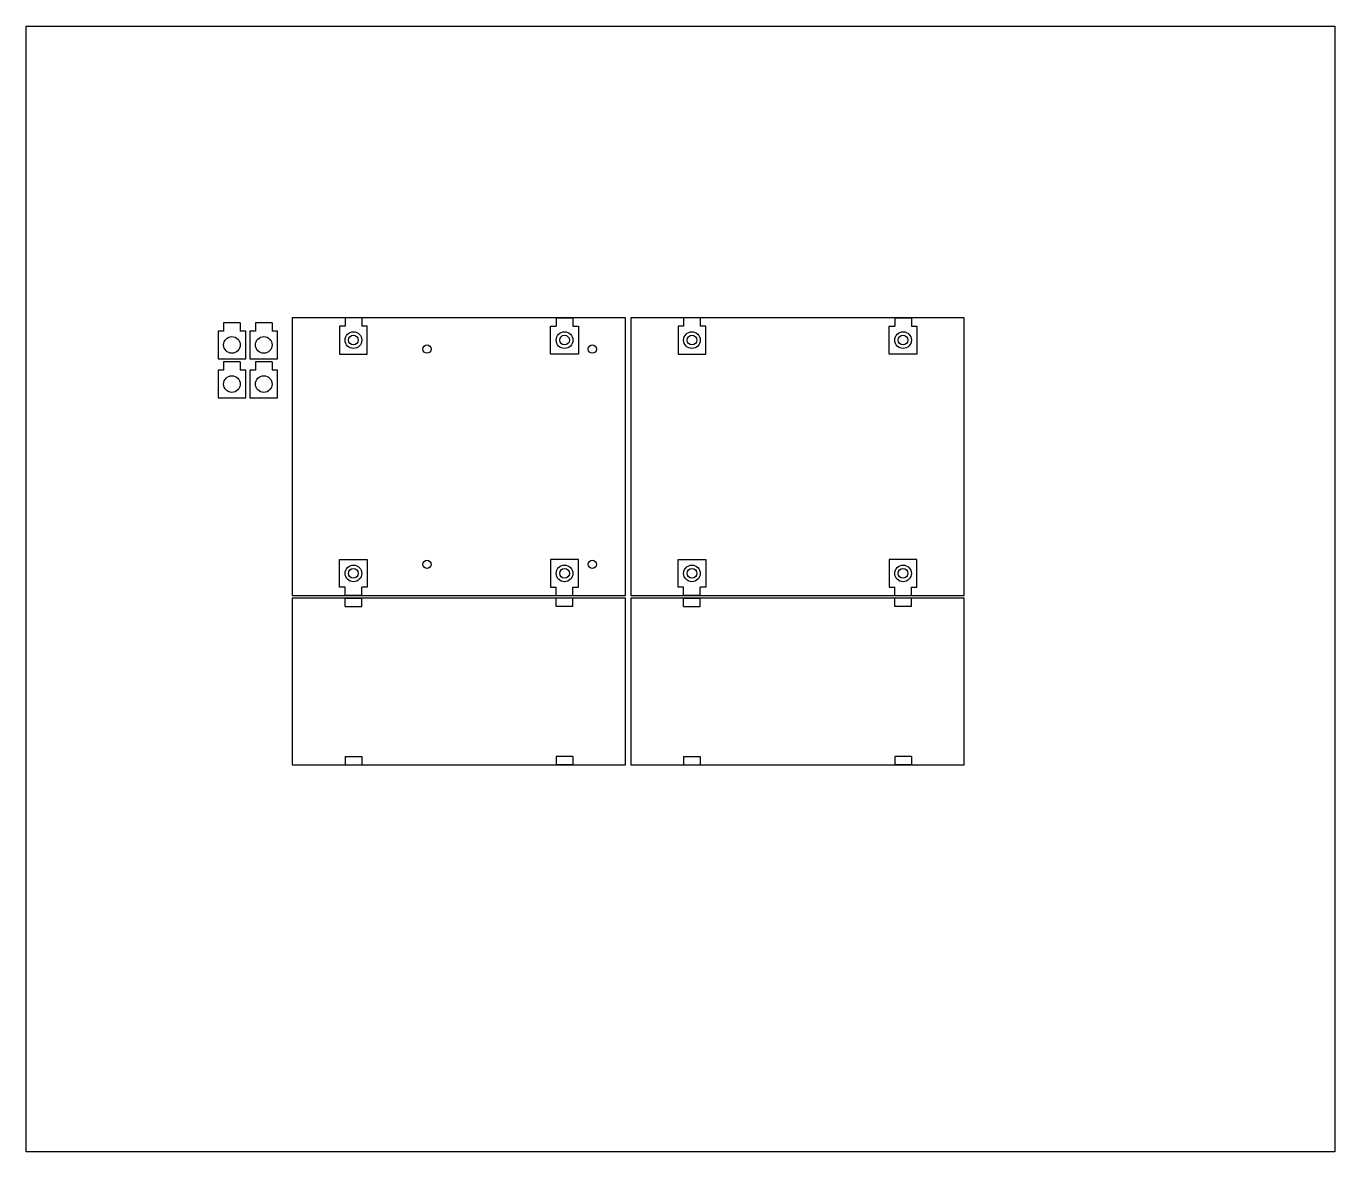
# Model space of a CAD drawing. Header units: millimetres. Extents: x 12213 to 12684, y 1096 to 1501.
import ezdxf

# ---------------------------------------------------------------- set-up
doc = ezdxf.new("R2010")
doc.units = ezdxf.units.MM

msp = doc.modelspace()

# ---------------------------------------------------------------- linework, layer by layer
at = {"linetype": 'Continuous'}
for p, q in [((12333.52, 1396.08), (12327.52, 1396.08)), ((12327.52, 1396.08), (12327.52, 1393.08)), ((12333.52, 1396.08), (12333.52, 1393.08)), ((12403.52, 1396.08), (12409.52, 1396.08)), ((12403.52, 1396.08), (12403.52, 1393.08)), ((12409.52, 1396.08), (12409.52, 1393.08)), ((12455.39, 1396.08), (12449.39, 1396.08)), ((12449.39, 1396.08), (12449.39, 1393.08)), ((12455.39, 1396.08), (12455.39, 1393.08)), ((12525.39, 1396.08), (12531.39, 1396.08)), ((12525.39, 1396.08), (12525.39, 1393.08)), ((12531.39, 1396.08), (12531.39, 1393.08)), ((12289.79, 1394.35), (12283.79, 1394.35)), ((12283.79, 1394.35), (12283.79, 1391.35)), ((12289.79, 1394.35), (12289.79, 1391.35)), ((12301.24, 1394.35), (12295.24, 1394.35)), ((12295.24, 1394.35), (12295.24, 1391.35)), ((12301.24, 1394.35), (12301.24, 1391.35)), ((12289.79, 1380.27), (12283.79, 1380.27)), ((12283.79, 1380.27), (12283.79, 1377.27)), ((12289.79, 1380.27), (12289.79, 1377.27)), ((12301.24, 1380.27), (12295.24, 1380.27)), ((12295.24, 1380.27), (12295.24, 1377.27)), ((12301.24, 1380.27), (12301.24, 1377.27)), ((12327.52, 1296.08), (12327.52, 1299.08)), ((12333.52, 1296.08), (12327.52, 1296.08)), ((12333.52, 1296.08), (12333.52, 1299.08)), ((12403.52, 1296.08), (12403.52, 1299.08)), ((12403.52, 1296.08), (12409.52, 1296.08)), ((12409.52, 1296.08), (12409.52, 1299.08)), ((12449.39, 1296.08), (12449.39, 1299.08)), ((12455.39, 1296.08), (12449.39, 1296.08)), ((12455.39, 1296.08), (12455.39, 1299.08)), ((12525.39, 1296.08), (12525.39, 1299.08)), ((12525.39, 1296.08), (12531.39, 1296.08)), ((12531.39, 1296.08), (12531.39, 1299.08)), ((12327.52, 1292.12), (12327.52, 1295.12)), ((12327.52, 1295.12), (12333.52, 1295.12)), ((12327.52, 1292.12), (12333.52, 1292.12)), ((12333.52, 1292.12), (12333.52, 1295.12)), ((12403.52, 1292.12), (12403.52, 1295.12)), ((12409.52, 1295.12), (12403.52, 1295.12)), ((12409.52, 1292.12), (12403.52, 1292.12)), ((12409.52, 1292.12), (12409.52, 1295.12)), ((12449.39, 1292.12), (12449.39, 1295.12)), ((12449.39, 1295.12), (12455.39, 1295.12)), ((12449.39, 1292.12), (12455.39, 1292.12)), ((12455.39, 1292.12), (12455.39, 1295.12)), ((12525.39, 1292.12), (12525.39, 1295.12)), ((12531.39, 1295.12), (12525.39, 1295.12)), ((12531.39, 1292.12), (12525.39, 1292.12)), ((12531.39, 1292.12), (12531.39, 1295.12)), ((12327.52, 1238.12), (12333.52, 1238.12)), ((12327.52, 1238.12), (12327.52, 1235.12)), ((12327.52, 1235.12), (12333.52, 1235.12)), ((12333.52, 1238.12), (12333.52, 1235.12)), ((12409.52, 1238.12), (12403.52, 1238.12)), ((12403.52, 1238.12), (12403.52, 1235.12)), ((12409.52, 1235.12), (12403.52, 1235.12)), ((12409.52, 1238.12), (12409.52, 1235.12)), ((12449.39, 1238.12), (12455.39, 1238.12)), ((12449.39, 1238.12), (12449.39, 1235.12)), ((12449.39, 1235.12), (12455.39, 1235.12)), ((12455.39, 1238.12), (12455.39, 1235.12)), ((12531.39, 1238.12), (12525.39, 1238.12)), ((12525.39, 1238.12), (12525.39, 1235.12)), ((12531.39, 1235.12), (12525.39, 1235.12)), ((12531.39, 1238.12), (12531.39, 1235.12))]:
    msp.add_line(p, q, dxfattribs=at)
at = {"color": 6}
msp.add_lwpolyline([(12212.71, 1501.16), (12683.83, 1501.16), (12683.83, 1095.74), (12212.71, 1095.74)], close=True, dxfattribs=at)
at = {"linetype": 'Continuous'}
for points in [[(12308.52, 1296.08), (12428.52, 1296.08), (12428.52, 1396.08), (12308.52, 1396.08)], [(12430.39, 1296.08), (12550.39, 1296.08), (12550.39, 1396.08), (12430.39, 1396.08)], [(12308.52, 1235.12), (12428.52, 1235.12), (12428.52, 1295.12), (12308.52, 1295.12)], [(12430.39, 1235.12), (12550.39, 1235.12), (12550.39, 1295.12), (12430.39, 1295.12)]]:
    msp.add_lwpolyline(points, close=True, dxfattribs=at)
for points in [[(12283.79, 1391.35), (12281.79, 1391.35), (12281.79, 1381.35), (12291.79, 1381.35), (12291.79, 1391.35), (12289.79, 1391.35)], [(12295.24, 1391.35), (12293.24, 1391.35), (12293.24, 1381.35), (12303.24, 1381.35), (12303.24, 1391.35), (12301.24, 1391.35)], [(12327.52, 1393.08), (12325.52, 1393.08), (12325.52, 1383.08), (12335.52, 1383.08), (12335.52, 1393.08), (12333.52, 1393.08)], [(12409.52, 1393.08), (12411.52, 1393.08), (12411.52, 1383.08), (12401.52, 1383.08), (12401.52, 1393.08), (12403.52, 1393.08)], [(12449.39, 1393.08), (12447.39, 1393.08), (12447.39, 1383.08), (12457.39, 1383.08), (12457.39, 1393.08), (12455.39, 1393.08)], [(12531.39, 1393.08), (12533.39, 1393.08), (12533.39, 1383.08), (12523.39, 1383.08), (12523.39, 1393.08), (12525.39, 1393.08)], [(12283.79, 1377.27), (12281.79, 1377.27), (12281.79, 1367.27), (12291.79, 1367.27), (12291.79, 1377.27), (12289.79, 1377.27)], [(12295.24, 1377.27), (12293.24, 1377.27), (12293.24, 1367.27), (12303.24, 1367.27), (12303.24, 1377.27), (12301.24, 1377.27)], [(12327.52, 1299.08), (12325.52, 1299.08), (12325.52, 1309.08), (12335.52, 1309.08), (12335.52, 1299.08), (12333.52, 1299.08)], [(12409.52, 1299.08), (12411.52, 1299.08), (12411.52, 1309.08), (12401.52, 1309.08), (12401.52, 1299.08), (12403.52, 1299.08)], [(12449.39, 1299.08), (12447.39, 1299.08), (12447.39, 1309.08), (12457.39, 1309.08), (12457.39, 1299.08), (12455.39, 1299.08)], [(12531.39, 1299.08), (12533.39, 1299.08), (12533.39, 1309.08), (12523.39, 1309.08), (12523.39, 1299.08), (12525.39, 1299.08)]]:
    msp.add_lwpolyline(points, dxfattribs=at)
for centre, radius in [((12330.52, 1388.08), 3), ((12330.52, 1388.08), 1.75), ((12406.52, 1388.08), 3), ((12406.52, 1388.08), 1.75), ((12406.52, 1388.08), 1.75), ((12452.39, 1388.08), 3), ((12452.39, 1388.08), 1.75), ((12452.39, 1388.08), 1.75), ((12528.39, 1388.08), 3), ((12528.39, 1388.08), 1.75), ((12528.39, 1388.08), 1.75), ((12528.39, 1388.08), 1.75), ((12286.79, 1386.35), 3), ((12298.24, 1386.35), 3), ((12357.02, 1384.83), 1.5), ((12416.52, 1384.83), 1.5), ((12286.79, 1372.27), 3), ((12298.24, 1372.27), 3), ((12330.52, 1304.08), 3), ((12330.52, 1304.08), 1.75), ((12330.52, 1304.08), 1.75), ((12357.02, 1307.33), 1.5), ((12406.52, 1304.08), 3), ((12406.52, 1304.08), 1.75), ((12406.52, 1304.08), 1.75), ((12406.52, 1304.08), 1.75), ((12416.52, 1307.33), 1.5), ((12452.39, 1304.08), 3), ((12452.39, 1304.08), 1.75), ((12452.39, 1304.08), 1.75), ((12452.39, 1304.08), 1.75), ((12528.39, 1304.08), 3), ((12528.39, 1304.08), 1.75), ((12528.39, 1304.08), 1.75), ((12528.39, 1304.08), 1.75), ((12528.39, 1304.08), 1.75)]:
    msp.add_circle(centre, radius, dxfattribs=at)

doc.saveas('drawing.dxf')
